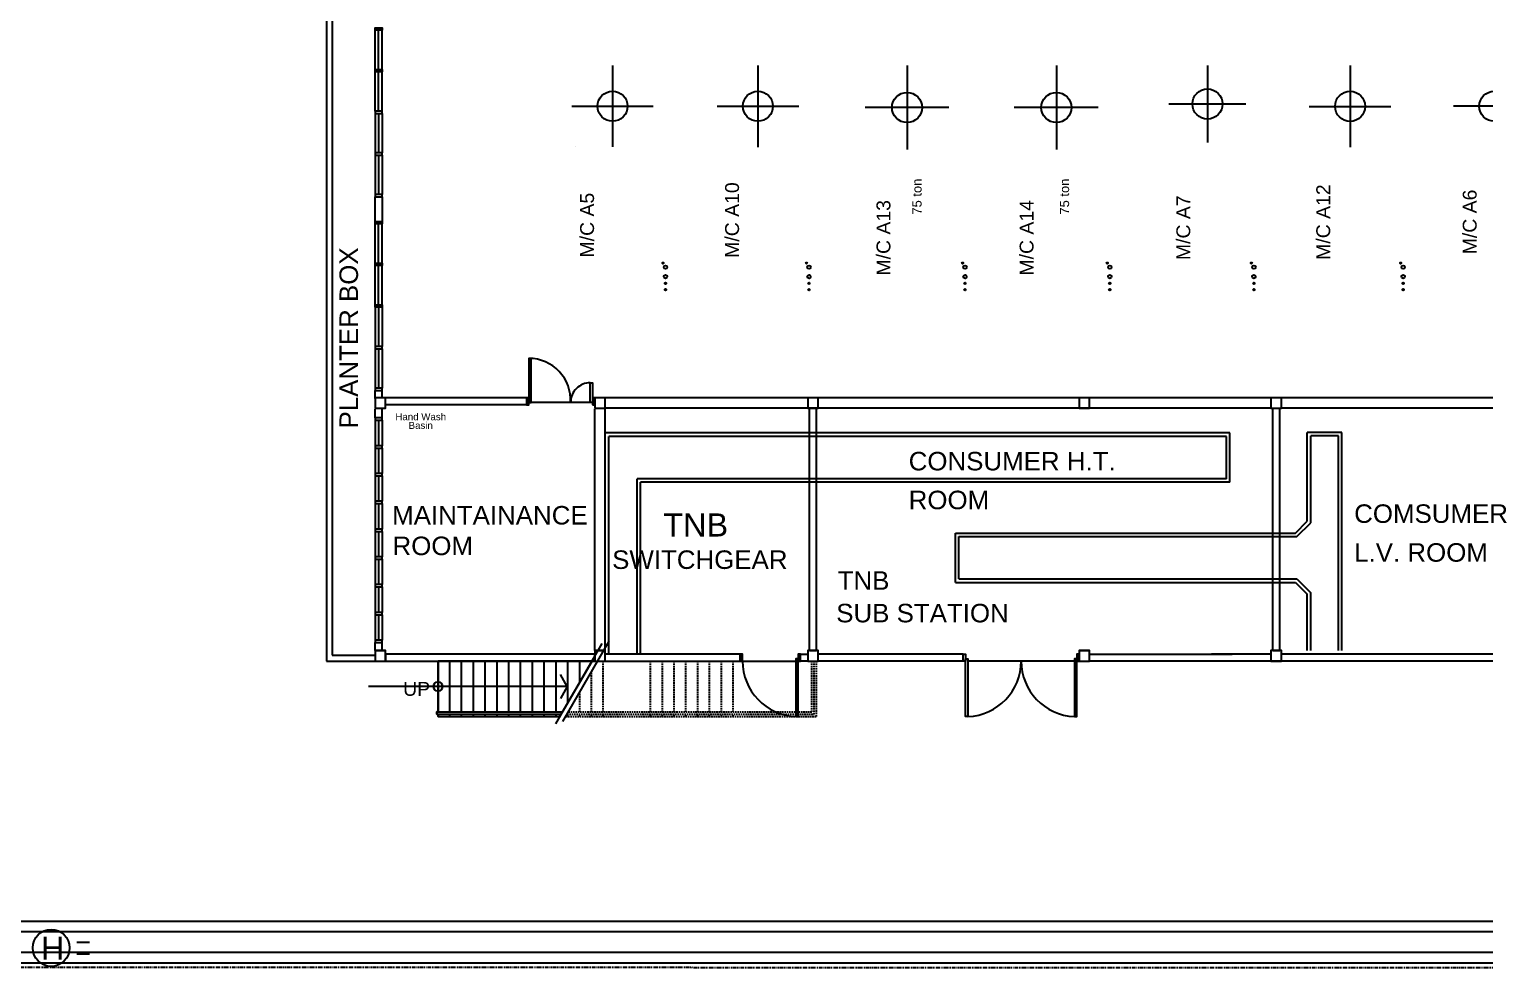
# Model space of a CAD drawing. Header units: millimetres. Extents: x -1052 to 3351, y 0 to 2015.
# Drawn here: x -784 to -319, y 1023.3 to 1323.3 of the extents above; entities that cross this region are included whole.
import ezdxf

# ---------------------------------------------------------------- set-up
doc = ezdxf.new("R2010")
doc.units = ezdxf.units.MM
doc.linetypes.add('DASHED', pattern=[0.75, 0.5, -0.25])
doc.linetypes.add('PHANTOM', pattern=[2.5, 1.25, -0.25, 0.25, -0.25, 0.25, -0.25])
for name, color, linetype in [('11', 7, 'Continuous'), ('4', 9, 'Continuous'), ('5', 7, 'Continuous'), ('BOMBA', 10, 'Continuous'), ('BOUNDARY', 6, 'PHANTOM'), ('COLUMN', 3, 'Continuous'), ('DASHED', 8, 'DASHED'), ('DRAIN', 5, 'Continuous'), ('Drop', 9, 'Continuous'), ('Glass', 9, 'Continuous'), ('Machine', 7, 'Continuous'), ('STAIR', 2, 'Continuous'), ('TITLE', 7, 'Continuous'), ('WALL', 2, 'Continuous')]:
    doc.layers.add(name, color=color, linetype=linetype)
doc.styles.get("Standard").update_dxf_attribs({"font": 'arial.ttf'})

msp = doc.modelspace()

# ---------------------------------------------------------------- linework, layer by layer
msp.add_lwpolyline([(-604.1673, 1121.3521), (-653.3823, 1121.3521), (-653.3823, 1105.2095), (-653.3823, 1105.0758), (-653.7521, 1105.0758), (-653.7521, 1104.3362), (-653.3823, 1104.3362), (-653.3823, 1103.5966), (-614.4178, 1103.5977)], close=True)
msp.add_lwpolyline([(-604.1673, 1121.3521), (-653.3823, 1121.3521), (-653.3823, 1105.2095), (-653.3823, 1105.0758), (-653.7521, 1105.0758), (-653.7521, 1104.3362), (-653.3823, 1104.3362), (-653.3823, 1103.5966), (-614.4178, 1103.5977)], close=True)
at = {"color": 3}
for centre, radius in [((-581.5181, 1248.5035), 0.1997), ((-580.7172, 1247.1863), 0.5658), ((-535.6793, 1248.5035), 0.1997), ((-534.8785, 1247.1863), 0.5658), ((-485.8279, 1248.5035), 0.1997), ((-485.0271, 1247.1863), 0.5658), ((-439.6035, 1248.5035), 0.1997), ((-438.8027, 1247.1863), 0.5658), ((-393.5714, 1248.5035), 0.1997), ((-392.7705, 1247.1863), 0.5658), ((-345.8988, 1248.5035), 0.1997), ((-345.098, 1247.1863), 0.5658), ((-580.7172, 1244.1768), 0.5658), ((-580.7172, 1242.0446), 0.2515), ((-534.8785, 1244.1768), 0.5658), ((-534.8785, 1242.0446), 0.2515), ((-485.0271, 1244.1768), 0.5658), ((-485.0271, 1242.0446), 0.2515), ((-438.8027, 1244.1768), 0.5658), ((-438.8027, 1242.0446), 0.2515), ((-392.7705, 1244.1768), 0.5658), ((-392.7705, 1242.0446), 0.2515), ((-345.098, 1244.1768), 0.5658), ((-345.098, 1242.0446), 0.2515), ((-580.7172, 1240.0353), 0.2515), ((-534.8785, 1240.0353), 0.2515), ((-485.0271, 1240.0353), 0.2515), ((-438.8027, 1240.0353), 0.2515), ((-392.7705, 1240.0353), 0.2515), ((-345.098, 1240.0353), 0.2515)]:
    msp.add_circle(centre, radius, dxfattribs=at)
at = {"layer": '11'}
for p, q in [((-673.475, 1310.3344), (-673.4747, 1322.9074)), ((-671.2563, 1310.3343), (-671.2559, 1322.9074)), ((-673.4754, 1297.0218), (-673.4751, 1309.5948)), ((-671.2567, 1297.0217), (-671.2563, 1309.5947)), ((-673.4754, 1296.2822), (-673.4758, 1283.7091)), ((-671.2567, 1296.2821), (-671.257, 1283.7091)), ((-673.4758, 1282.9695), (-673.4762, 1270.3965)), ((-671.2571, 1282.9695), (-671.2574, 1270.3964)), ((-673.4768, 1248.4443), (-673.4765, 1261.0173)), ((-673.4768, 1248.4443), (-673.4765, 1261.0173)), ((-671.2581, 1248.4442), (-671.2577, 1261.0173)), ((-671.2581, 1248.4442), (-671.2577, 1261.0173)), ((-673.4772, 1235.1317), (-673.4769, 1247.7047)), ((-673.4772, 1235.1317), (-673.4769, 1247.7047)), ((-671.2585, 1235.1316), (-671.2581, 1247.7046)), ((-671.2585, 1235.1316), (-671.2581, 1247.7046)), ((-673.4773, 1234.3921), (-673.4776, 1221.819)), ((-673.4773, 1234.3921), (-673.4776, 1221.819)), ((-671.2585, 1234.392), (-671.2588, 1221.819)), ((-671.2585, 1234.392), (-671.2588, 1221.819)), ((-673.4776, 1221.0794), (-673.478, 1208.5064)), ((-671.2589, 1221.0794), (-671.2592, 1208.5063)), ((-673.4783, 1198.2705), (-673.4785, 1190.135)), ((-671.2595, 1198.2704), (-671.2598, 1190.1349)), ((-673.4786, 1189.3954), (-673.4788, 1181.2599)), ((-671.2598, 1189.3954), (-671.26, 1181.2599)), ((-673.4788, 1180.5203), (-673.4791, 1172.3848)), ((-671.2601, 1180.5203), (-671.2603, 1172.3848)), ((-673.4791, 1171.6452), (-673.4793, 1163.5097)), ((-671.2603, 1171.6452), (-671.2605, 1163.5097)), ((-673.4793, 1162.7701), (-673.4796, 1154.6346)), ((-671.2606, 1162.7701), (-671.2608, 1154.6346)), ((-673.4796, 1153.8951), (-673.4798, 1145.7596)), ((-671.2608, 1153.895), (-671.2611, 1145.7595)), ((-673.4799, 1145.02), (-673.4801, 1136.8845)), ((-671.2611, 1145.0199), (-671.2613, 1136.8844)), ((-673.4801, 1136.1449), (-673.4804, 1128.0094)), ((-671.2613, 1136.1448), (-671.2616, 1128.0093)), ((-612.0777, 1113.2149), (-675.5634, 1113.2149)), ((-653.7521, 1105.0758), (-613.5638, 1105.0769)), ((-653.7521, 1104.3362), (-653.7521, 1105.0758)), ((-653.7521, 1104.3362), (-613.9908, 1104.3373))]:
    msp.add_line(p, q, dxfattribs=at)
at = {"layer": '4'}
for p, q in [((-689.006, 1326.4881), (-689.012, 1121.3547)), ((-687.157, 1326.488), (-687.1629, 1123.2036)), ((-615.744, 1101.3006), (-600.9522, 1126.9208)), ((-615.744, 1101.3006), (-600.9522, 1126.9208)), ((-613.5048, 1102.0476), (-598.713, 1127.6678)), ((-613.5048, 1102.0476), (-598.713, 1127.6678)), ((-689.012, 1121.3547), (-673.4806, 1121.3543)), ((-687.1629, 1123.2036), (-673.4805, 1123.2032))]:
    msp.add_line(p, q, dxfattribs=at)
for points in [[(-673.4747, 1322.9074), (-673.4746, 1323.647), (-671.2559, 1323.647), (-671.2559, 1322.9074)], [(-673.4751, 1309.5948), (-673.475, 1310.3344), (-671.2563, 1310.3343), (-671.2563, 1309.5947)], [(-673.4754, 1297.0218), (-673.4754, 1296.2822), (-671.2567, 1296.2821), (-671.2567, 1297.0217)], [(-673.4758, 1283.7091), (-673.4758, 1282.9695), (-671.2571, 1282.9695), (-671.257, 1283.7091)], [(-673.4762, 1270.3965), (-673.4762, 1269.6569), (-671.2574, 1269.6568), (-671.2574, 1270.3964)], [(-673.4765, 1261.0173), (-673.4765, 1261.7569), (-671.2577, 1261.7569), (-671.2577, 1261.0173)], [(-673.4765, 1261.0173), (-673.4765, 1261.7569), (-671.2577, 1261.7569), (-671.2577, 1261.0173)], [(-673.4769, 1247.7047), (-673.4768, 1248.4443), (-671.2581, 1248.4442), (-671.2581, 1247.7046)], [(-673.4769, 1247.7047), (-673.4768, 1248.4443), (-671.2581, 1248.4442), (-671.2581, 1247.7046)], [(-673.4773, 1234.3921), (-673.4772, 1235.1317), (-671.2585, 1235.1316), (-671.2585, 1234.392)], [(-673.4773, 1234.3921), (-673.4772, 1235.1317), (-671.2585, 1235.1316), (-671.2585, 1234.392)], [(-673.4776, 1221.819), (-673.4776, 1221.0794), (-671.2589, 1221.0794), (-671.2588, 1221.819)], [(-673.4776, 1221.819), (-673.4776, 1221.0794), (-671.2589, 1221.0794), (-671.2588, 1221.819)], [(-673.478, 1208.5064), (-673.478, 1207.7668), (-671.2593, 1207.7667), (-671.2592, 1208.5063)], [(-624.3472, 1205.4761), (-625.0868, 1205.4761), (-625.0869, 1203.2573), (-624.3473, 1203.2573)], [(-604.0084, 1203.2568), (-603.2688, 1203.2568), (-603.2687, 1205.4756), (-604.0083, 1205.4756)], [(-673.4783, 1199.0101), (-673.4783, 1198.2705), (-671.2595, 1198.2704), (-671.2595, 1199.01)], [(-673.4785, 1190.135), (-673.4786, 1189.3954), (-671.2598, 1189.3954), (-671.2598, 1190.1349)], [(-673.4788, 1181.2599), (-673.4788, 1180.5203), (-671.2601, 1180.5203), (-671.26, 1181.2599)], [(-673.4791, 1172.3848), (-673.4791, 1171.6452), (-671.2603, 1171.6452), (-671.2603, 1172.3848)], [(-673.4793, 1163.5097), (-673.4793, 1162.7701), (-671.2606, 1162.7701), (-671.2605, 1163.5097)], [(-673.4796, 1154.6346), (-673.4796, 1153.8951), (-671.2608, 1153.895), (-671.2608, 1154.6346)], [(-673.4798, 1145.7596), (-673.4799, 1145.02), (-671.2611, 1145.0199), (-671.2611, 1145.7595)], [(-673.4801, 1136.8845), (-673.4801, 1136.1449), (-671.2613, 1136.1448), (-671.2613, 1136.8844)], [(-673.4804, 1128.0094), (-673.4804, 1127.2698), (-671.2616, 1127.2697), (-671.2616, 1128.0093)], [(-556.8472, 1121.3508), (-556.1076, 1121.3508), (-556.1075, 1123.5695), (-556.8471, 1123.5696)], [(-556.8472, 1121.3508), (-556.1076, 1121.3508), (-556.1075, 1123.5695), (-556.8471, 1123.5696)], [(-538.3574, 1121.3503), (-537.6178, 1121.3503), (-537.6177, 1123.5691), (-538.3573, 1123.5691)], [(-484.8479, 1121.3487), (-485.5875, 1121.3488), (-485.5874, 1123.5675), (-484.8478, 1123.5675)], [(-449.3475, 1121.3477), (-448.6079, 1121.3477), (-448.6079, 1123.5665), (-449.3475, 1123.5665)]]:
    msp.add_lwpolyline(points, close=True, dxfattribs=at)
msp.add_circle((-653.3823, 1113.2149), 1.4745, dxfattribs=at)
at = {"layer": '5'}
for p, q in [((-604.748, 1203.9965), (-623.6076, 1203.9968)), ((-400.4363, 1194.2279), (-599.9409, 1194.2337)), ((-598.8336, 1123.5706), (-598.8315, 1193.1243)), ((-401.5457, 1193.1186), (-598.8315, 1193.1243)), ((-401.5461, 1179.5989), (-401.5457, 1193.1186)), ((-400.4367, 1178.4894), (-400.4363, 1194.2279)), ((-375.7347, 1166.0104), (-375.7339, 1194.3752)), ((-364.6401, 1194.3749), (-375.7339, 1194.3752)), ((-374.6254, 1165.5509), (-374.6246, 1193.2657)), ((-365.7495, 1193.2655), (-374.6246, 1193.2657)), ((-365.7515, 1124.6734), (-365.7495, 1193.2655)), ((-364.6421, 1124.6733), (-364.6401, 1194.3749)), ((-589.8106, 1123.5703), (-589.8089, 1179.6043)), ((-401.5461, 1179.5989), (-589.8089, 1179.6043)), ((-588.7012, 1123.5703), (-588.6996, 1178.4949)), ((-400.4367, 1178.4894), (-588.6996, 1178.4949)), ((-379.5225, 1162.2229), (-375.7347, 1166.0104)), ((-379.063, 1161.1135), (-374.6254, 1165.5509)), ((-488.0803, 1146.4875), (-488.0803, 1162.226)), ((-488.0803, 1162.226), (-379.5225, 1162.2229)), ((-486.971, 1161.1166), (-379.063, 1161.1135)), ((-486.971, 1147.5969), (-486.971, 1161.1166)), ((-488.0804, 1146.4875), (-379.523, 1146.4844)), ((-486.971, 1147.5969), (-379.0634, 1147.5937)), ((-379.523, 1146.4844), (-375.7354, 1142.6966)), ((-379.0634, 1147.5937), (-374.626, 1143.1561)), ((-375.736, 1124.6737), (-375.7354, 1142.6966)), ((-374.6266, 1124.6736), (-374.626, 1143.1561)), ((-556.1076, 1121.3508), (-539.097, 1121.3503)), ((-556.1076, 1121.3508), (-539.097, 1121.3503)), ((-450.0871, 1121.3477), (-484.1083, 1121.3487))]:
    msp.add_line(p, q, dxfattribs=at)
for points in [[(-624.3472, 1203.9968), (-623.6076, 1203.9968), (-623.608, 1218.0285), (-624.3476, 1218.0285)], [(-604.0084, 1203.9964), (-604.748, 1203.9965), (-604.7475, 1210.283), (-604.008, 1210.283)], [(-538.3574, 1122.0899), (-539.097, 1122.0899), (-539.0974, 1103.6156), (-538.3578, 1103.6156)], [(-484.8479, 1122.0883), (-484.1083, 1122.0883), (-484.1088, 1103.614), (-484.8484, 1103.614)], [(-449.3475, 1122.0873), (-450.0871, 1122.0873), (-450.0876, 1103.613), (-449.3481, 1103.6129)]]:
    msp.add_lwpolyline(points, close=True, dxfattribs=at)
for centre, radius, start, end in [((-624.3605, 1204.7044), 13.3447, 356.96392, 89.944698), ((-604.748, 1203.9965), 6.2866, 89.996265, 179.996653), ((-538.3574, 1121.3503), 17.7502, 179.998541, 267.610525), ((-484.8479, 1121.3487), 17.7502, 272.386342, 359.998327), ((-449.3475, 1121.3477), 17.7502, 179.998327, 267.610311)]:
    msp.add_arc(centre, radius, start, end, dxfattribs=at)
at = {"layer": 'BOMBA'}
for p, q in [((-768.7777, 1031.5478), (-764.6907, 1031.5478)), ((-768.7777, 1027.7992), (-764.6907, 1027.7992))]:
    msp.add_line(p, q, dxfattribs=at)
msp.add_circle((-776.9516, 1029.6735), 5.9034, dxfattribs=at)
at = {"layer": 'BOUNDARY'}
msp.add_line((1939.4602, 1023.2889), (-942.8866, 1023.373), dxfattribs=at)
at = {"layer": 'COLUMN'}
for q in [(-614.2965, 1117.0579), (-614.2965, 1109.3718)]:
    msp.add_line((-612.0777, 1113.2149), q, dxfattribs=at)
for points in [[(-673.4782, 1202.1496), (-670.15, 1202.1495), (-670.1499, 1205.4776), (-673.4781, 1205.4777)], [(-603.2688, 1202.1474), (-599.9407, 1202.1473), (-599.9406, 1205.4755), (-603.2687, 1205.4756)], [(-535.2265, 1202.1455), (-531.8983, 1202.1454), (-531.8982, 1205.4736), (-535.2264, 1205.4737)], [(-448.6056, 1202.143), (-445.2774, 1202.1429), (-445.2773, 1205.4711), (-448.6055, 1205.4712)], [(-387.3083, 1202.1412), (-383.9801, 1202.1411), (-383.98, 1205.4692), (-387.3082, 1205.4693)], [(-387.3083, 1202.1412), (-383.9801, 1202.1411), (-383.98, 1205.4692), (-387.3082, 1205.4693)], [(-673.4806, 1121.3543), (-670.1524, 1121.3542), (-670.1523, 1124.6823), (-673.4805, 1124.6824)], [(-603.2712, 1121.3521), (-599.943, 1121.352), (-599.9429, 1124.6802), (-603.2711, 1124.6803)], [(-535.2288, 1121.3502), (-531.9007, 1121.3501), (-531.9006, 1124.6783), (-535.2287, 1124.6784)], [(-448.6079, 1121.3477), (-445.2798, 1121.3476), (-445.2797, 1124.6757), (-448.6078, 1124.6758)], [(-387.3106, 1121.3459), (-383.9825, 1121.3458), (-383.9824, 1124.6739), (-387.3106, 1124.674)], [(-387.3106, 1121.3459), (-383.9825, 1121.3458), (-383.9824, 1124.6739), (-387.3106, 1124.674)]]:
    msp.add_lwpolyline(points, close=True, dxfattribs=at)
at = {"layer": 'DASHED'}
for p, q in [((-600.5755, 1105.0785), (-600.5755, 1121.3512)), ((-585.4878, 1105.0785), (-585.4878, 1121.3512)), ((-581.7159, 1105.0785), (-581.7159, 1121.3512)), ((-577.944, 1105.0785), (-577.944, 1121.3512)), ((-574.1721, 1105.0785), (-574.1721, 1121.3512)), ((-570.4002, 1105.0785), (-570.4002, 1121.3512)), ((-566.6283, 1105.0785), (-566.6283, 1121.3512)), ((-562.8564, 1105.0785), (-562.8564, 1121.3512)), ((-559.0845, 1105.0785), (-559.0845, 1121.3512)), ((-533.935, 1105.0793), (-533.9345, 1121.3502)), ((-533.1954, 1104.3397), (-533.195, 1121.3502)), ((-532.4559, 1103.6001), (-532.4554, 1121.3501)), ((-604.3474, 1105.0785), (-604.3474, 1117.9088)), ((-608.1193, 1105.0785), (-608.1193, 1111.3756)), ((-612.6099, 1103.5978), (-532.4559, 1103.6001)), ((-612.1829, 1104.3374), (-533.1954, 1104.3397)), ((-611.8912, 1103.5993), (-611.8912, 1104.3389)), ((-611.7558, 1105.077), (-533.935, 1105.0793)), ((-608.1193, 1103.5993), (-608.1193, 1104.3389)), ((-604.3474, 1103.5993), (-604.3474, 1104.3389)), ((-600.5755, 1103.5993), (-600.5755, 1104.3389)), ((-585.4878, 1103.5993), (-585.4878, 1104.3389)), ((-581.7159, 1103.5993), (-581.7159, 1104.3389)), ((-577.944, 1103.5993), (-577.944, 1104.3389)), ((-574.1721, 1103.5993), (-574.1721, 1104.3389)), ((-570.4002, 1103.5993), (-570.4002, 1104.3389)), ((-566.6283, 1103.5993), (-566.6283, 1104.3389)), ((-562.8564, 1103.5993), (-562.8564, 1104.3389)), ((-559.0845, 1103.5993), (-559.0845, 1104.3389))]:
    msp.add_line(p, q, dxfattribs=at)
at = {"layer": 'DRAIN'}
for p, q in [((1807.3861, 1038.0845), (-918.4271, 1038.1641)), ((1810.7141, 1034.7563), (-918.4272, 1034.836)), ((1817.3703, 1028.0998), (-918.4274, 1028.1797)), ((1820.6983, 1024.7715), (-918.4275, 1024.8515))]:
    msp.add_line(p, q, dxfattribs=at)
at = {"layer": 'Drop'}
msp.add_line((-653.3823, 1103.5966), (-614.4178, 1103.5977), dxfattribs=at)
at = {"layer": 'Glass'}
for p, q in [((-672.3656, 1310.3344), (-672.3653, 1322.9074)), ((-672.366, 1297.0217), (-672.3657, 1309.5948)), ((-672.3661, 1296.2821), (-672.3664, 1283.7091)), ((-672.3664, 1282.9695), (-672.3668, 1270.3965)), ((-672.3675, 1248.4443), (-672.3671, 1261.0173)), ((-672.3675, 1248.4443), (-672.3671, 1261.0173)), ((-672.3678, 1235.1316), (-672.3675, 1247.7047)), ((-672.3678, 1235.1316), (-672.3675, 1247.7047)), ((-672.3679, 1234.392), (-672.3682, 1221.819)), ((-672.3679, 1234.392), (-672.3682, 1221.819)), ((-672.3683, 1221.0794), (-672.3686, 1208.5064)), ((-672.3689, 1198.2705), (-672.3692, 1190.135)), ((-672.3692, 1189.3954), (-672.3694, 1181.2599)), ((-672.3694, 1180.5203), (-672.3697, 1172.3848)), ((-672.3697, 1171.6452), (-672.3699, 1163.5097)), ((-672.37, 1162.7701), (-672.3702, 1154.6346)), ((-672.3702, 1153.895), (-672.3705, 1145.7595)), ((-672.3705, 1145.0199), (-672.3707, 1136.8844)), ((-672.3707, 1136.1448), (-672.371, 1128.0093))]:
    msp.add_line(p, q, dxfattribs=at)
at = {"layer": 'Machine', "color": 2}
for p, q in [((-597.6222, 1311.6488), (-597.623, 1285.6747)), ((-551.2205, 1311.6488), (-551.2057, 1285.5856)), ((-503.5527, 1311.6488), (-503.5527, 1284.8016)), ((-455.8639, 1311.6488), (-455.8639, 1284.8016)), ((-407.6215, 1311.6488), (-407.5993, 1287.05)), ((-362.0035, 1311.6488), (-362.0405, 1285.5412)), ((-610.61, 1298.6623), (-584.6356, 1298.6616)), ((-564.2373, 1298.6172), (-538.1741, 1298.6172)), ((-490.1661, 1298.2252), (-516.9393, 1298.2252)), ((-442.4773, 1298.2252), (-469.3244, 1298.2252)), ((-419.8987, 1299.3494), (-395.2999, 1299.3494)), ((-375.0943, 1298.595), (-348.9867, 1298.595)), ((-302.962, 1298.632), (-328.9956, 1298.632)), ((-609.4562, 1285.675), (-609.4562, 1285.675))]:
    msp.add_line(p, q, dxfattribs=at)
at = {"layer": 'Machine'}
for centre in [(-597.6346, 1298.6394), (-551.2057, 1298.6394), (-503.5527, 1298.2252), (-455.8639, 1298.2252), (-407.5993, 1299.3494), (-362.0405, 1298.595), (-315.9788, 1298.632)]:
    msp.add_circle(centre, 4.8073, dxfattribs=at)
at = {"layer": 'STAIR'}
for p, q in [((-653.3823, 1105.0785), (-653.3823, 1121.3512)), ((-649.6104, 1105.0785), (-649.6104, 1121.3512)), ((-645.8385, 1105.0785), (-645.8385, 1121.3512)), ((-642.0665, 1105.0785), (-642.0665, 1121.3512)), ((-638.2946, 1105.0785), (-638.2946, 1121.3512)), ((-634.5227, 1105.0785), (-634.5227, 1121.3512)), ((-630.7508, 1105.0785), (-630.7508, 1121.3512)), ((-626.9789, 1105.0785), (-626.9789, 1121.3512)), ((-623.207, 1105.0785), (-623.207, 1121.3512)), ((-619.4351, 1105.0785), (-619.4351, 1121.3512)), ((-615.6632, 1105.0785), (-615.6632, 1121.3512)), ((-611.8912, 1107.9739), (-611.8912, 1121.3512)), ((-608.1193, 1114.507), (-608.1193, 1121.3512)), ((-604.3474, 1121.0402), (-604.3474, 1121.3512)), ((-653.3823, 1103.5993), (-653.3823, 1104.3389)), ((-649.6104, 1103.5993), (-649.6104, 1104.3389)), ((-645.8385, 1103.5993), (-645.8385, 1104.3389)), ((-642.0665, 1103.5993), (-642.0665, 1104.3389)), ((-638.2946, 1103.5993), (-638.2946, 1104.3389)), ((-634.5227, 1103.5993), (-634.5227, 1104.3389)), ((-630.7508, 1103.5993), (-630.7508, 1104.3389)), ((-626.9789, 1103.5993), (-626.9789, 1104.3389)), ((-623.207, 1103.5993), (-623.207, 1104.3389)), ((-619.4351, 1103.5993), (-619.4351, 1104.3389)), ((-615.6632, 1103.5993), (-615.6632, 1104.3389))]:
    msp.add_line(p, q, dxfattribs=at)
at = {"layer": 'WALL'}
for p, q in [((-673.4765, 1261.7569), (-673.4762, 1269.6569)), ((-673.4762, 1269.6569), (-671.2574, 1269.6568)), ((-671.2574, 1269.6568), (-671.2577, 1261.7569)), ((-673.4765, 1261.7569), (-671.2577, 1261.7569)), ((-673.4765, 1261.7569), (-671.2577, 1261.7569)), ((-673.4781, 1205.2756), (-673.478, 1207.7668)), ((-673.478, 1207.7668), (-671.2593, 1207.7667)), ((-671.2593, 1205.4777), (-671.2593, 1207.7667)), ((-670.15, 1202.1495), (-670.1499, 1205.4776)), ((-625.0868, 1205.4761), (-670.1499, 1205.4776)), ((-625.0868, 1205.4762), (-625.0869, 1203.2575)), ((-603.2688, 1203.2568), (-603.2687, 1205.4756)), ((-448.6055, 1205.4712), (-599.9406, 1205.4755)), ((-297.9064, 1205.4662), (-445.2773, 1205.4711)), ((-297.9064, 1205.4662), (-445.2773, 1205.4711)), ((-673.4783, 1199.0101), (-673.4782, 1201.9475)), ((-673.4782, 1202.1496), (-670.15, 1202.1495)), ((-671.2595, 1199.01), (-671.2594, 1201.9474)), ((-625.0869, 1203.2575), (-670.15, 1203.2589)), ((-603.2711, 1124.6803), (-603.2688, 1201.9453)), ((-603.2688, 1202.1474), (-599.9407, 1202.1473)), ((-599.9429, 1124.6802), (-599.9407, 1201.9452)), ((-387.3083, 1202.1412), (-599.9407, 1202.1473)), ((-534.674, 1124.6783), (-534.6718, 1201.9434)), ((-534.6718, 1202.1455), (-532.453, 1202.1454)), ((-532.4553, 1124.6783), (-532.453, 1201.9433)), ((-448.6056, 1202.143), (-445.2774, 1202.1429)), ((-386.7559, 1124.674), (-386.7536, 1202.1412)), ((-386.7559, 1124.674), (-386.7536, 1202.1412)), ((-386.7536, 1202.1412), (-384.5348, 1202.1411)), ((-386.7536, 1202.1412), (-384.5348, 1202.1411)), ((-384.5371, 1124.6739), (-384.5348, 1202.1411)), ((-384.5371, 1124.6739), (-384.5348, 1202.1411)), ((-313.3492, 1202.1392), (-383.9801, 1202.1411)), ((-673.4805, 1124.6824), (-673.4804, 1127.2698)), ((-671.2617, 1124.6823), (-671.2616, 1127.2697)), ((-673.4805, 1124.6824), (-670.1523, 1124.6823)), ((-603.2711, 1124.6803), (-599.9429, 1124.6802)), ((-556.8471, 1123.5696), (-599.9431, 1123.5706)), ((-599.9431, 1121.352), (-556.8472, 1121.3508)), ((-556.8472, 1121.3508), (-556.8471, 1123.5696)), ((-556.8472, 1121.3508), (-556.8471, 1123.5696)), ((-537.6178, 1121.3503), (-537.6177, 1123.5691)), ((-535.2289, 1121.3502), (-537.6178, 1121.3503)), ((-537.6177, 1123.5691), (-535.2289, 1123.569)), ((-534.674, 1124.6783), (-532.4553, 1124.6783)), ((-485.5875, 1121.3488), (-531.9007, 1121.3501)), ((-485.5874, 1123.5675), (-531.9006, 1123.5689)), ((-448.6079, 1121.3477), (-448.6079, 1123.5665)), ((-448.6078, 1124.6758), (-445.2797, 1124.6757)), ((-399.6766, 1121.3464), (-445.2798, 1121.3476)), ((-445.2797, 1123.5664), (-399.6765, 1123.565)), ((-445.2797, 1123.5664), (-399.6765, 1123.565)), ((-309.2838, 1121.3435), (-406.3551, 1121.3466)), ((-309.2838, 1121.3435), (-406.3551, 1121.3466)), ((-387.3106, 1123.5647), (-406.355, 1123.5652)), ((-387.3106, 1123.5647), (-406.355, 1123.5652)), ((-386.7559, 1124.674), (-384.5371, 1124.6739)), ((-386.7559, 1124.674), (-384.5371, 1124.6739)), ((-313.3515, 1123.5625), (-383.9824, 1123.5646)), ((-313.3515, 1123.5625), (-383.9824, 1123.5646))]:
    msp.add_line(p, q, dxfattribs=at)
msp.add_lwpolyline([(-670.1524, 1121.3542), (-603.2712, 1121.3521), (-603.2711, 1123.571), (-670.1523, 1123.5729)], close=True, dxfattribs=at)

# ---------------------------------------------------------------- texts
at = {"color": 4, "insert": (-670.1594, 1200.5201), "char_height": 2.218773, "width": 22.526318, "attachment_point": 1, "line_spacing_factor": 0.75}
msp.add_mtext('\\pxqc;Hand Wash Basin', dxfattribs=at)
at = {"layer": '5'}
msp.add_text('UP', height=4.43755, dxfattribs=at).set_placement((-664.5192, 1110.2242))
at = {"layer": 'BOMBA'}
msp.add_text('H', height=7.3959, dxfattribs=at).set_placement((-780.2276, 1025.8996))
at = {"layer": 'COLUMN'}
for s, height, p in [('MAINTAINANCE', 5.916727, (-668.0278, 1164.9717)), ('ROOM', 5.91673, (-667.9117, 1155.1879))]:
    msp.add_text(s, height=height, rotation=0, dxfattribs=at).set_placement(p)
at = {"layer": 'Machine', "color": 0, "lineweight": -2, "attachment_point": 1, "rotation": 90}
for s, insert, char_height, width in [('75 ton', (-501.8821, 1264.0023), 2.95836, 21.340091), ('75 ton', (-454.7546, 1264.0023), 2.95836, 21.340091), ('M/C A5', (-607.9885, 1250.3091), 4.43755, 32.010136), ('M/C A10', (-561.6724, 1250.2026), 4.43755, 32.010136), ('M/C A7', (-417.5357, 1249.4677), 4.43755, 32.010136), ('M/C A12', (-372.8442, 1249.5514), 4.43755, 32.010136), ('M/C A6', (-326.0567, 1251.3248), 4.43755, 32.010136), ('M/C A13', (-513.3181, 1244.5338), 4.43755, 32.010136), ('M/C A14', (-467.5919, 1244.5338), 4.43755, 32.010136)]:
    msp.add_mtext(s, dxfattribs=dict(at, insert=insert, char_height=char_height, width=width))
at = {"layer": 'TITLE'}
for s, height, p in [('CONSUMER H.T.', 5.916727, (-503.0403, 1182.2591)), ('ROOM', 5.91673, (-503.0403, 1169.8567)), ('TNB', 7.39591, (-581.3853, 1161.1391)), ('COMSUMER', 5.91673, (-360.7391, 1165.4861)), ('L.V. ROOM', 5.91673, (-360.7391, 1153.0837)), ('SWITCHGEAR', 5.91673, (-597.7587, 1150.7798)), ('TNB', 5.91673, (-525.723, 1144.1137)), ('SUB STATION', 5.916727, (-526.1834, 1133.7053))]:
    msp.add_text(s, height=height, dxfattribs=at).set_placement(p)
at = {"layer": 'WALL'}
msp.add_text('PLANTER BOX', height=5.916727, rotation=90, dxfattribs=at).set_placement((-678.9379, 1195.6521))

doc.saveas('drawing.dxf')
